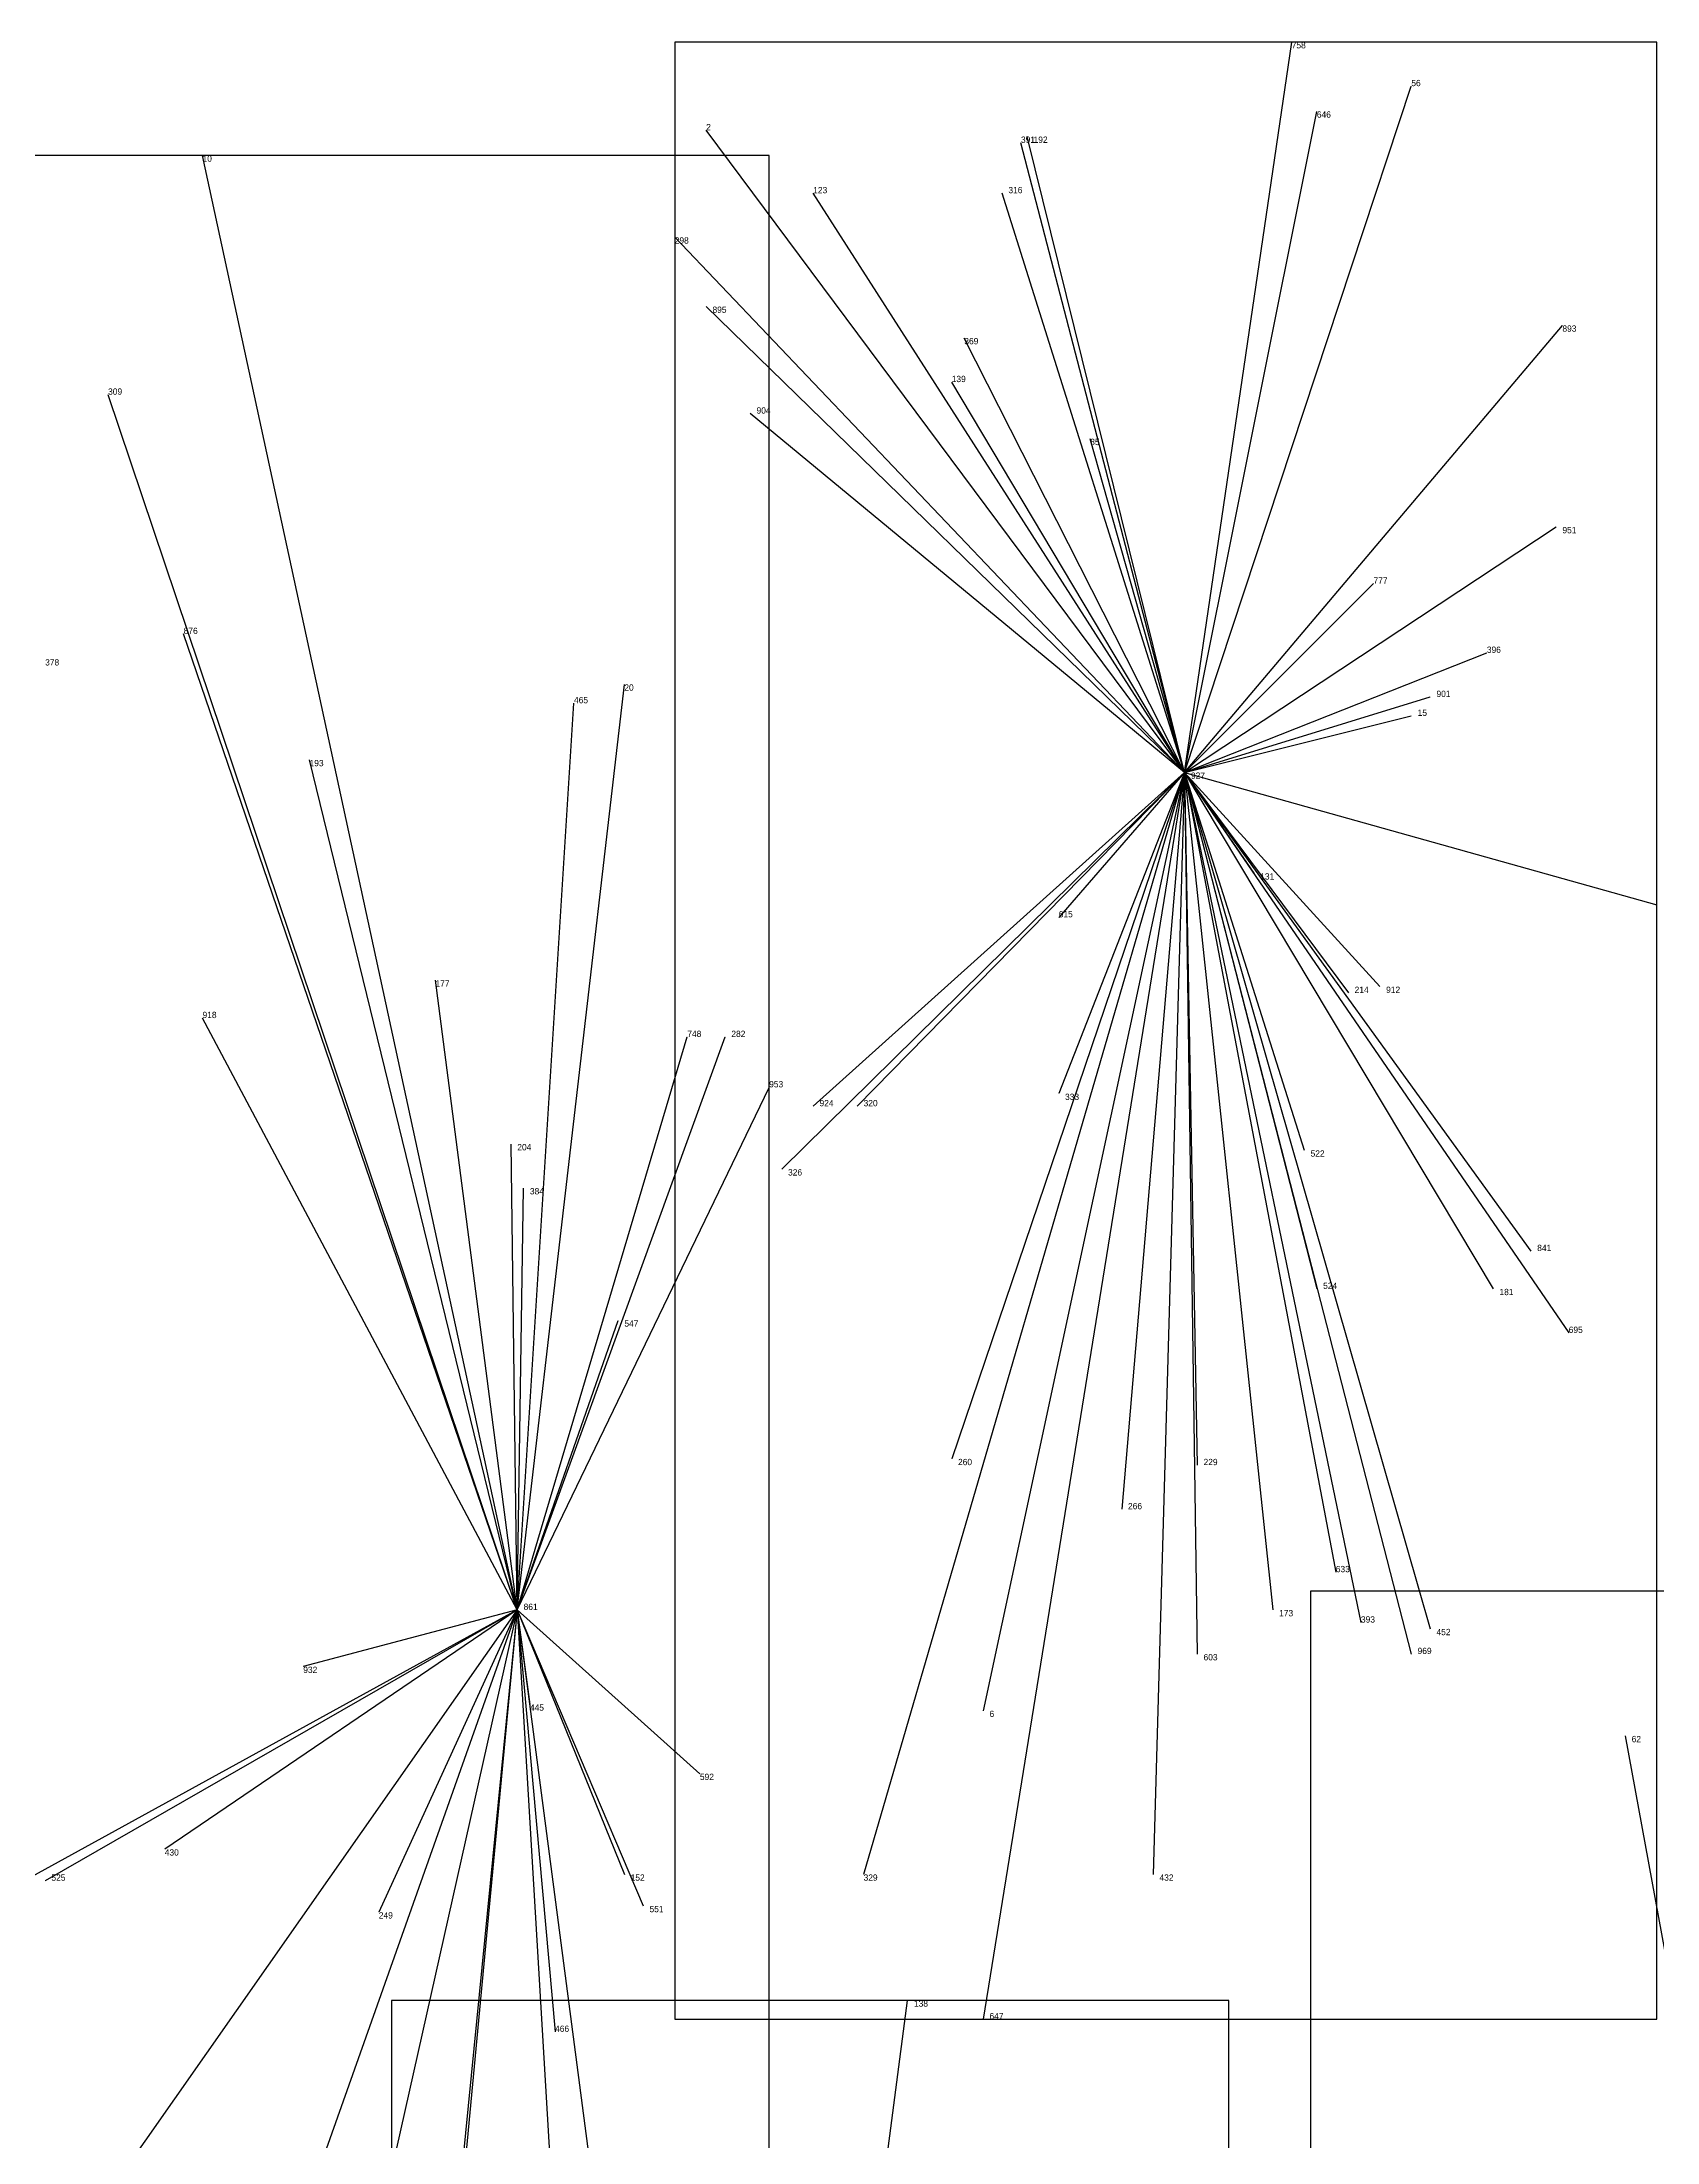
# Model space of a CAD drawing. Extents: x 0 to 1, y 0 to 1.
# Drawn here: x 0.1375 to 0.394, y 0.6665 to 1 of the extents above; entities that cross this region are included whole.
import ezdxf

# ---------------------------------------------------------------- set-up
doc = ezdxf.new("R2010")
doc.units = 0
for name, color, linetype in [('CLIENTS', 7, 'Continuous'), ('FACILITIES', 7, 'Continuous'), ('FACILITIES_LINES', 7, 'Continuous'), ('MIN_MAX_BOXES', 7, 'Continuous'), ('NORMALS', 7, 'Continuous'), ('SOURCE_POINTS', 7, 'Continuous'), ('TEXT', 7, 'Continuous')]:
    doc.layers.add(name, color=color, linetype=linetype)

# ---------------------------------------------------------------- blocks, each defined once
blk = doc.blocks.new('POINT_DISPLAY')
blk.add_line((0, 0), (0, 0))

msp = doc.modelspace()

# ---------------------------------------------------------------- linework, layer by layer
at = {"layer": 'FACILITIES_LINES'}
for p, q in [((0.319, 0.884), (0.336, 1)), ((0.319, 0.884), (0.355, 0.993)), ((0.319, 0.884), (0.34, 0.989)), ((0.319, 0.884), (0.243, 0.986)), ((0.319, 0.884), (0.293, 0.984)), ((0.319, 0.884), (0.294, 0.985)), ((0.213, 0.751), (0.163, 0.982)), ((0.319, 0.884), (0.26, 0.976)), ((0.319, 0.884), (0.29, 0.976)), ((0.319, 0.884), (0.238, 0.969)), ((0.319, 0.884), (0.243, 0.958)), ((0.319, 0.884), (0.379, 0.955)), ((0.319, 0.884), (0.284, 0.953)), ((0.213, 0.751), (0.148, 0.944)), ((0.319, 0.884), (0.282, 0.946)), ((0.319, 0.884), (0.25, 0.941)), ((0.319, 0.884), (0.304, 0.937)), ((0.319, 0.884), (0.378, 0.923)), ((0.319, 0.884), (0.349, 0.914)), ((0.213, 0.751), (0.16, 0.906)), ((0.319, 0.884), (0.367, 0.903)), ((0.213, 0.751), (0.23, 0.898)), ((0.213, 0.751), (0.222, 0.895)), ((0.319, 0.884), (0.358, 0.896)), ((0.319, 0.884), (0.355, 0.893)), ((0.213, 0.751), (0.18, 0.886)), ((0.319, 0.884), (0.255, 0.821)), ((0.319, 0.884), (0.26, 0.831)), ((0.319, 0.884), (0.267, 0.831)), ((0.319, 0.884), (0.268, 0.709)), ((0.319, 0.884), (0.282, 0.775)), ((0.319, 0.884), (0.287, 0.735)), ((0.319, 0.884), (0.287, 0.686)), ((0.319, 0.884), (0.299, 0.861)), ((0.319, 0.884), (0.299, 0.833)), ((0.319, 0.884), (0.309, 0.767)), ((0.319, 0.884), (0.314, 0.709)), ((0.319, 0.884), (0.33, 0.868)), ((0.319, 0.884), (0.333, 0.751)), ((0.319, 0.884), (0.368, 0.802)), ((0.319, 0.884), (0.321, 0.774)), ((0.319, 0.884), (0.345, 0.849)), ((0.319, 0.884), (0.347, 0.749)), ((0.319, 0.884), (0.358, 0.748)), ((0.319, 0.884), (0.338, 0.824)), ((0.319, 0.884), (0.34, 0.802)), ((0.319, 0.884), (0.321, 0.744)), ((0.319, 0.884), (0.343, 0.757)), ((0.319, 0.884), (0.38, 0.795)), ((0.319, 0.884), (0.374, 0.808)), ((0.319, 0.884), (0.35, 0.85)), ((0.319, 0.884), (0.394, 0.863)), ((0.319, 0.884), (0.355, 0.744)), ((0.213, 0.751), (0.2, 0.851)), ((0.213, 0.751), (0.163, 0.845)), ((0.213, 0.751), (0.246, 0.842)), ((0.213, 0.751), (0.24, 0.842)), ((0.213, 0.751), (0.253, 0.834)), ((0.213, 0.751), (0.212, 0.825)), ((0.213, 0.751), (0.214, 0.818)), ((0.213, 0.751), (0.229, 0.797)), ((0.213, 0.751), (0.131, 0.706)), ((0.213, 0.751), (0.133, 0.637)), ((0.213, 0.751), (0.138, 0.708)), ((0.213, 0.751), (0.157, 0.713)), ((0.213, 0.751), (0.169, 0.627)), ((0.213, 0.751), (0.175, 0.582)), ((0.213, 0.751), (0.179, 0.742)), ((0.213, 0.751), (0.191, 0.703)), ((0.213, 0.751), (0.203, 0.65)), ((0.213, 0.751), (0.204, 0.656)), ((0.213, 0.751), (0.23, 0.709)), ((0.213, 0.751), (0.215, 0.736)), ((0.213, 0.751), (0.219, 0.684)), ((0.213, 0.751), (0.233, 0.704)), ((0.213, 0.751), (0.242, 0.725)), ((0.213, 0.751), (0.22, 0.633)), ((0.213, 0.751), (0.227, 0.644)), ((0.418, 0.573), (0.389, 0.731)), ((0.249, 0.492), (0.275, 0.689))]:
    msp.add_line(p, q, dxfattribs=at)
at = {"layer": 'MIN_MAX_BOXES'}
for p, q in [((0.394, 1), (0.238, 1)), ((0.238, 1), (0.238, 0.686)), ((0.394, 1), (0.238, 1)), ((0.238, 1), (0.238, 0.686)), ((0.238, 1), (0.238, 1)), ((0.394, 0.686), (0.394, 1)), ((0.394, 0.686), (0.394, 1)), ((0.394, 1), (0.394, 1)), ((0.253, 0.982), (0.131, 0.982)), ((0.253, 0.982), (0.131, 0.982)), ((0.253, 0.582), (0.253, 0.982)), ((0.253, 0.582), (0.253, 0.982)), ((0.253, 0.982), (0.253, 0.982)), ((0.488, 0.754), (0.339, 0.754)), ((0.339, 0.754), (0.339, 0.437)), ((0.488, 0.754), (0.339, 0.754)), ((0.339, 0.754), (0.339, 0.437)), ((0.339, 0.754), (0.339, 0.754)), ((0.326, 0.689), (0.193, 0.689)), ((0.193, 0.689), (0.193, 0.383)), ((0.326, 0.689), (0.193, 0.689)), ((0.193, 0.689), (0.193, 0.383)), ((0.193, 0.689), (0.193, 0.689)), ((0.326, 0.383), (0.326, 0.689)), ((0.326, 0.383), (0.326, 0.689)), ((0.326, 0.689), (0.326, 0.689)), ((0.238, 0.686), (0.394, 0.686)), ((0.238, 0.686), (0.394, 0.686)), ((0.238, 0.686), (0.238, 0.686)), ((0.394, 0.686), (0.394, 0.686))]:
    msp.add_line(p, q, dxfattribs=at)
at = {"layer": 'NORMALS'}
for p, q in [((0.336, 1), (0.336, 1)), ((0.355, 0.993), (0.355, 0.993)), ((0.34, 0.989), (0.34, 0.989)), ((0.243, 0.986), (0.243, 0.986)), ((0.293, 0.984), (0.293, 0.984)), ((0.294, 0.985), (0.294, 0.985)), ((0.163, 0.982), (0.163, 0.982)), ((0.26, 0.976), (0.26, 0.976)), ((0.29, 0.976), (0.29, 0.976)), ((0.238, 0.969), (0.238, 0.969)), ((0.243, 0.958), (0.243, 0.958)), ((0.379, 0.955), (0.379, 0.955)), ((0.284, 0.953), (0.284, 0.953)), ((0.148, 0.944), (0.148, 0.944)), ((0.282, 0.946), (0.282, 0.946)), ((0.25, 0.941), (0.25, 0.941)), ((0.304, 0.937), (0.304, 0.937)), ((0.378, 0.923), (0.378, 0.923)), ((0.349, 0.914), (0.349, 0.914)), ((0.16, 0.906), (0.16, 0.906)), ((0.367, 0.903), (0.367, 0.903)), ((0.23, 0.898), (0.23, 0.898)), ((0.222, 0.895), (0.222, 0.895)), ((0.358, 0.896), (0.358, 0.896)), ((0.355, 0.893), (0.355, 0.893)), ((0.18, 0.886), (0.18, 0.886)), ((0.319, 0.884), (0.319, 0.884)), ((0.33, 0.868), (0.33, 0.868)), ((0.299, 0.861), (0.299, 0.861)), ((0.394, 0.863), (0.394, 0.863)), ((0.2, 0.851), (0.2, 0.851)), ((0.345, 0.849), (0.345, 0.849)), ((0.35, 0.85), (0.35, 0.85)), ((0.163, 0.845), (0.163, 0.845)), ((0.24, 0.842), (0.24, 0.842)), ((0.246, 0.842), (0.246, 0.842)), ((0.253, 0.834), (0.253, 0.834)), ((0.26, 0.831), (0.26, 0.831)), ((0.267, 0.831), (0.267, 0.831)), ((0.299, 0.833), (0.299, 0.833)), ((0.212, 0.825), (0.212, 0.825)), ((0.338, 0.824), (0.338, 0.824)), ((0.255, 0.821), (0.255, 0.821)), ((0.214, 0.818), (0.214, 0.818)), ((0.374, 0.808), (0.374, 0.808)), ((0.34, 0.802), (0.34, 0.802)), ((0.368, 0.802), (0.368, 0.802)), ((0.229, 0.797), (0.229, 0.797)), ((0.38, 0.795), (0.38, 0.795)), ((0.282, 0.775), (0.282, 0.775)), ((0.321, 0.774), (0.321, 0.774)), ((0.309, 0.767), (0.309, 0.767)), ((0.343, 0.757), (0.343, 0.757)), ((0.213, 0.751), (0.213, 0.751)), ((0.333, 0.751), (0.333, 0.751)), ((0.347, 0.749), (0.347, 0.749)), ((0.358, 0.748), (0.358, 0.748)), ((0.321, 0.744), (0.321, 0.744)), ((0.355, 0.744), (0.355, 0.744)), ((0.179, 0.742), (0.179, 0.742)), ((0.215, 0.736), (0.215, 0.736)), ((0.287, 0.735), (0.287, 0.735)), ((0.389, 0.731), (0.389, 0.731)), ((0.242, 0.725), (0.242, 0.725)), ((0.157, 0.713), (0.157, 0.713)), ((0.138, 0.708), (0.138, 0.708)), ((0.23, 0.709), (0.23, 0.709)), ((0.268, 0.709), (0.268, 0.709)), ((0.314, 0.709), (0.314, 0.709)), ((0.233, 0.704), (0.233, 0.704)), ((0.191, 0.703), (0.191, 0.703)), ((0.275, 0.689), (0.275, 0.689)), ((0.219, 0.684), (0.219, 0.684)), ((0.287, 0.686), (0.287, 0.686))]:
    msp.add_line(p, q, dxfattribs=at)

# ---------------------------------------------------------------- block references
at = {"layer": 'CLIENTS'}
for p in [(0.336, 1), (0.355, 0.993), (0.34, 0.989), (0.243, 0.986), (0.293, 0.984), (0.294, 0.985), (0.163, 0.982), (0.26, 0.976), (0.29, 0.976), (0.238, 0.969), (0.243, 0.958), (0.379, 0.955), (0.284, 0.953), (0.148, 0.944), (0.282, 0.946), (0.25, 0.941), (0.304, 0.937), (0.378, 0.923), (0.349, 0.914), (0.16, 0.906), (0.367, 0.903), (0.23, 0.898), (0.222, 0.895), (0.358, 0.896), (0.355, 0.893), (0.18, 0.886), (0.33, 0.868), (0.299, 0.861), (0.394, 0.863), (0.2, 0.851), (0.345, 0.849), (0.35, 0.85), (0.163, 0.845), (0.24, 0.842), (0.246, 0.842), (0.253, 0.834), (0.26, 0.831), (0.267, 0.831), (0.299, 0.833), (0.212, 0.825), (0.338, 0.824), (0.255, 0.821), (0.214, 0.818), (0.374, 0.808), (0.34, 0.802), (0.368, 0.802), (0.229, 0.797), (0.38, 0.795), (0.282, 0.775), (0.321, 0.774), (0.309, 0.767), (0.343, 0.757), (0.333, 0.751), (0.347, 0.749), (0.358, 0.748), (0.321, 0.744), (0.355, 0.744), (0.179, 0.742), (0.215, 0.736), (0.287, 0.735), (0.389, 0.731), (0.242, 0.725), (0.157, 0.713), (0.138, 0.708), (0.23, 0.709), (0.268, 0.709), (0.314, 0.709), (0.233, 0.704), (0.191, 0.703), (0.275, 0.689), (0.219, 0.684), (0.287, 0.686)]:
    msp.add_blockref('POINT_DISPLAY', p, dxfattribs=at)
at = {"layer": 'FACILITIES'}
for p in [(0.319, 0.884), (0.213, 0.751)]:
    msp.add_blockref('POINT_DISPLAY', p, dxfattribs=at)
at = {"layer": 'SOURCE_POINTS'}
for p in [(0.336, 1), (0.355, 0.993), (0.34, 0.989), (0.243, 0.986), (0.293, 0.984), (0.294, 0.985), (0.163, 0.982), (0.26, 0.976), (0.29, 0.976), (0.238, 0.969), (0.243, 0.958), (0.379, 0.955), (0.284, 0.953), (0.148, 0.944), (0.282, 0.946), (0.25, 0.941), (0.304, 0.937), (0.378, 0.923), (0.349, 0.914), (0.16, 0.906), (0.367, 0.903), (0.23, 0.898), (0.222, 0.895), (0.358, 0.896), (0.355, 0.893), (0.18, 0.886), (0.319, 0.884), (0.33, 0.868), (0.299, 0.861), (0.394, 0.863), (0.2, 0.851), (0.345, 0.849), (0.35, 0.85), (0.163, 0.845), (0.24, 0.842), (0.246, 0.842), (0.253, 0.834), (0.26, 0.831), (0.267, 0.831), (0.299, 0.833), (0.212, 0.825), (0.338, 0.824), (0.255, 0.821), (0.214, 0.818), (0.374, 0.808), (0.34, 0.802), (0.368, 0.802), (0.229, 0.797), (0.38, 0.795), (0.282, 0.775), (0.321, 0.774), (0.309, 0.767), (0.343, 0.757), (0.213, 0.751), (0.333, 0.751), (0.347, 0.749), (0.358, 0.748), (0.321, 0.744), (0.355, 0.744), (0.179, 0.742), (0.215, 0.736), (0.287, 0.735), (0.389, 0.731), (0.242, 0.725), (0.157, 0.713), (0.138, 0.708), (0.23, 0.709), (0.268, 0.709), (0.314, 0.709), (0.233, 0.704), (0.191, 0.703), (0.275, 0.689), (0.219, 0.684), (0.287, 0.686)]:
    msp.add_blockref('POINT_DISPLAY', p, dxfattribs=at)

# ---------------------------------------------------------------- texts
at = {"layer": 'TEXT'}
for s, p in [('758', (0.336, 0.999)), ('56', (0.355, 0.993)), ('646', (0.34, 0.988)), ('2', (0.243, 0.986)), ('391', (0.293, 0.984)), ('192', (0.295, 0.984)), ('10', (0.163, 0.981)), ('123', (0.26, 0.976)), ('316', (0.291, 0.976)), ('298', (0.238, 0.968)), ('895', (0.244, 0.957)), ('893', (0.379, 0.954)), ('369', (0.284, 0.952)), ('309', (0.148, 0.944)), ('139', (0.282, 0.946)), ('904', (0.251, 0.941)), ('85', (0.304, 0.936)), ('951', (0.379, 0.922)), ('777', (0.349, 0.914)), ('876', (0.16, 0.906)), ('396', (0.367, 0.903)), ('378', (0.138, 0.901)), ('20', (0.23, 0.897)), ('465', (0.222, 0.895)), ('15', (0.356, 0.893)), ('901', (0.359, 0.896)), ('193', (0.18, 0.885)), ('927', (0.32, 0.883)), ('131', (0.331, 0.867)), ('615', (0.299, 0.861)), ('177', (0.2, 0.85)), ('214', (0.346, 0.849)), ('912', (0.351, 0.849)), ('918', (0.163, 0.845)), ('748', (0.24, 0.842)), ('282', (0.247, 0.842)), ('953', (0.253, 0.834)), ('924', (0.261, 0.831)), ('320', (0.268, 0.831)), ('333', (0.3, 0.832)), ('204', (0.213, 0.824)), ('522', (0.339, 0.823)), ('326', (0.256, 0.82)), ('384', (0.215, 0.817)), ('841', (0.375, 0.808)), ('524', (0.341, 0.802)), ('181', (0.369, 0.801)), ('547', (0.23, 0.796)), ('695', (0.38, 0.795)), ('260', (0.283, 0.774)), ('229', (0.322, 0.774)), ('266', (0.31, 0.767)), ('633', (0.343, 0.757)), ('861', (0.214, 0.751)), ('173', (0.334, 0.75)), ('393', (0.347, 0.749)), ('452', (0.359, 0.747)), ('603', (0.322, 0.743)), ('969', (0.356, 0.744)), ('932', (0.179, 0.741)), ('445', (0.215, 0.735)), ('6', (0.288, 0.734)), ('62', (0.39, 0.73)), ('592', (0.242, 0.724)), ('430', (0.157, 0.712)), ('525', (0.139, 0.708)), ('152', (0.231, 0.708)), ('329', (0.268, 0.708)), ('432', (0.315, 0.708)), ('551', (0.234, 0.703)), ('249', (0.191, 0.702)), ('138', (0.276, 0.688)), ('466', (0.219, 0.684)), ('647', (0.288, 0.686))]:
    msp.add_text(s, height=0.001, dxfattribs=at).set_placement(p)

doc.saveas('drawing.dxf')
